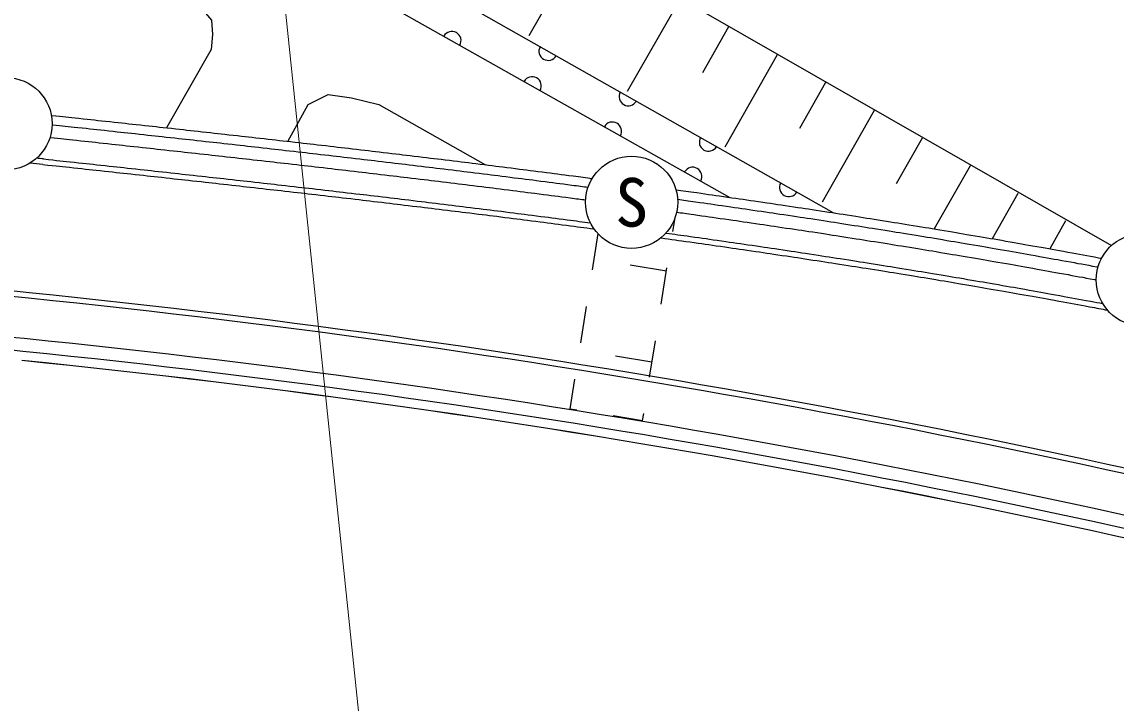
# Model space of a CAD drawing. Units: millimetres, scale not verified. Extents: x -4899410 to 5109540, y -9693800 to 6319957.
# Drawn here: x 410109 to 439798, y 274630 to 293110 of the extents above; entities that cross this region are included whole.
import ezdxf
from ezdxf.enums import TextEntityAlignment as Align

# ---------------------------------------------------------------- set-up
doc = ezdxf.new("R2010")
doc.units = ezdxf.units.MM
doc.header["$LTSCALE"] = 1000
for name, color, linetype, lineweight in [('M-BGD', 7, 'Continuous', 25), ('M-STR-HTXT', 7, 'Continuous', 13), ('M-STR-STR1', 1, 'Continuous', 25), ('M-STR-STRC', 7, 'Continuous', 25)]:
    doc.layers.add(name, color=color, linetype=linetype, lineweight=lineweight)
doc.styles.add('ＭＳ ゴシック', font='')
doc.styles.get('ＭＳ ゴシック').set_extended_font_data('MS Gothic')

msp = doc.modelspace()

# ---------------------------------------------------------------- linework, layer by layer
at = {"layer": 'M-BGD'}
for p, q in [((416502, 296779), (432132, 287930)), ((416186, 295749), (429315, 288349)), ((425307, 295270), (423867, 292734)), ((427965, 293739), (426535, 291220)), ((429285, 292978), (428572, 291723)), ((430605, 292218), (429185, 289715)), ((431917, 291462), (431209, 290215)), ((433229, 290706), (431818, 288221)), ((434532, 289955), (433829, 288717)), ((435835, 289204), (434864, 287494)), ((437130, 288458), (436432, 287228)), ((427770, 287423), (427830, 287797)), ((438425, 287712), (437995, 286954)), ((425735, 287366), (425578, 286379)), ((427598, 286348), (426611, 286506)), ((427454, 285448), (427612, 286436)), ((425420, 285391), (425262, 284404)), ((427138, 283474), (427296, 284461)), ((427203, 283880), (426216, 284037)), ((425104, 283416), (424976, 282615)), ((424976, 282615), (425162, 282586)), ((426150, 282428), (426951, 282300)), ((426951, 282300), (426981, 282486))]:
    msp.add_line(p, q, dxfattribs=at)
for points in [[(432376, 319030), (421474, 299488), (422632, 296812), (439673, 287043)], [(392246, 306349), (415035, 293409), (415252, 293159), (415280, 292764), (415243, 292363), (414031, 290237)], [(417329, 289869), (417872, 290864), (418416, 291136), (419052, 291050), (419794, 290872), (422688, 289233)]]:
    msp.add_lwpolyline(points, dxfattribs=at)
for centre, radius, start, end in [((396667, 204992), 140174, 28.54028, 28.54028), ((105069, -4689325), 5000125, 88.25258, 88.25258), ((105069, -4689325), 4999875, 88.25243, 88.25243), ((189475, -896639), 1201900, 87.05262, 87.05262), ((421774, 292600), 250, 330.5928, 150.5928), ((424387, 292315), 250, 150.4828, 330.4828), ((423952, 291372), 250, 330.5928, 150.5928), ((426563, 291083), 250, 150.4828, 330.4828), ((426130, 290144), 250, 330.5928, 150.5928), ((428739, 289851), 250, 150.4828, 330.4828), ((428309, 288916), 250, 330.5928, 150.5928), ((430915, 288619), 250, 150.4828, 330.4828), ((197558, -1701131), 1997000, 83.88831, 83.99462), ((197558, -1701131), 1996650, 83.88831, 83.99357), ((384255, 27755), 258068, 74.92176, 84.236), ((384263, 27799), 257673, 74.92141, 84.23728), ((384269, 27832), 257391, 74.92115, 84.23821), ((424900, 367349), 101020, 242.38741, 268.30954), ((424900, 367349), 101520, 242.38479, 267.16931), ((424900, 367349), 102220, 242.38115, 267.17281), ((424900, 367349), 102720, 242.37857, 267.14603)]:
    msp.add_arc(centre, radius, start, end, dxfattribs=at)
for points, knots in [([(410914, 290574), (411247, 290538), (411358, 290527), (411658, 290494), (411984, 290459), (412167, 290439), (412494, 290404), (412821, 290369), (413004, 290349), (413330, 290313), (413657, 290278), (413840, 290258), (414167, 290222), (414494, 290186), (414677, 290166), (415004, 290130), (415331, 290094), (415514, 290073), (415841, 290037), (416168, 290000), (416351, 289980), (416678, 289943), (417005, 289906), (417189, 289885), (417516, 289848), (417843, 289810), (418026, 289789), (418354, 289752), (418681, 289714), (418864, 289693), (419192, 289654), (419519, 289616), (419703, 289595), (420030, 289556), (420357, 289517), (420541, 289495), (420868, 289456), (421196, 289416), (421379, 289394), (421707, 289354), (422034, 289314), (422218, 289292), (422545, 289251), (422873, 289210), (423057, 289187), (423384, 289146), (423712, 289105), (423896, 289082), (424223, 289040), (424551, 288998), (424735, 288974), (425062, 288931), (425269, 288904), (425418, 288885), (425582, 288863)], [0, 0, 0, 0, 1, 1, 1, 2, 2, 2, 3, 3, 3, 4, 4, 4, 5, 5, 5, 6, 6, 6, 7, 7, 7, 8, 8, 8, 9, 9, 9, 10, 10, 10, 11, 11, 11, 12, 12, 12, 13, 13, 13, 14, 14, 14, 15, 15, 15, 16, 16, 16, 17, 17, 17, 18, 18, 18, 18]), ([(410930, 290321), (411231, 290289), (411344, 290277), (411631, 290246), (411958, 290211), (412141, 290191), (412467, 290155), (412794, 290120), (412977, 290100), (413303, 290065), (413630, 290029), (413813, 290009), (414140, 289973), (414466, 289938), (414650, 289917), (414976, 289881), (415303, 289845), (415486, 289825), (415813, 289788), (416140, 289752), (416323, 289731), (416650, 289694), (416977, 289657), (417161, 289637), (417488, 289599), (417815, 289562), (417998, 289541), (418325, 289503), (418652, 289466), (418836, 289444), (419163, 289406), (419490, 289368), (419673, 289346), (420000, 289307), (420328, 289269), (420511, 289247), (420838, 289207), (421166, 289168), (421349, 289146), (421677, 289106), (422004, 289066), (422187, 289043), (422515, 289003), (422842, 288962), (423026, 288939), (423353, 288898), (423681, 288857), (423864, 288834), (424191, 288792), (424519, 288750), (424702, 288726), (425030, 288683), (425204, 288661), (425337, 288643), (425472, 288625)], [0, 0, 0, 0, 1, 1, 1, 2, 2, 2, 3, 3, 3, 4, 4, 4, 5, 5, 5, 6, 6, 6, 7, 7, 7, 8, 8, 8, 9, 9, 9, 10, 10, 10, 11, 11, 11, 12, 12, 12, 13, 13, 13, 14, 14, 14, 15, 15, 15, 16, 16, 16, 17, 17, 17, 18, 18, 18, 18]), ([(410872, 289975), (411188, 289941), (411300, 289929), (411594, 289898), (411920, 289863), (412103, 289843), (412429, 289808), (412756, 289772), (412939, 289752), (413265, 289717), (413592, 289681), (413775, 289661), (414102, 289625), (414428, 289590), (414611, 289570), (414938, 289533), (415265, 289497), (415448, 289477), (415774, 289440), (416101, 289404), (416284, 289383), (416611, 289347), (416938, 289310), (417121, 289289), (417448, 289252), (417775, 289214), (417958, 289193), (418285, 289156), (418612, 289118), (418795, 289097), (419122, 289058), (419449, 289020), (419632, 288999), (419959, 288960), (420286, 288921), (420470, 288899), (420797, 288860), (421124, 288821), (421307, 288798), (421634, 288759), (421961, 288719), (422145, 288696), (422472, 288656), (422799, 288615), (422982, 288592), (423309, 288551), (423637, 288510), (423820, 288486), (424147, 288444), (424474, 288403), (424658, 288379), (424985, 288336), (425148, 288315), (425276, 288298), (425404, 288281)], [0, 0, 0, 0, 1, 1, 1, 2, 2, 2, 3, 3, 3, 4, 4, 4, 5, 5, 5, 6, 6, 6, 7, 7, 7, 8, 8, 8, 9, 9, 9, 10, 10, 10, 11, 11, 11, 12, 12, 12, 13, 13, 13, 14, 14, 14, 15, 15, 15, 16, 16, 16, 17, 17, 17, 18, 18, 18, 18]), ([(427860, 288555), (428040, 288530), (428196, 288508), (428419, 288477), (428747, 288430), (428931, 288404), (429258, 288357), (429586, 288310), (429770, 288284), (430098, 288236), (430426, 288188), (430609, 288161), (430937, 288112), (431265, 288062), (431449, 288035), (431776, 287985), (432104, 287935), (432288, 287906), (432615, 287855), (432943, 287804), (433127, 287775), (433454, 287723), (433782, 287671), (433966, 287641), (434293, 287588), (434621, 287534), (434805, 287504), (435132, 287449), (435460, 287395), (435643, 287364), (435971, 287308), (436298, 287252), (436482, 287221), (436809, 287164), (437137, 287107), (437320, 287074), (437648, 287016), (437975, 286958), (438158, 286924), (438485, 286865), (438813, 286805), (438996, 286771), (439323, 286710), (439349, 286705), (439375, 286701), (439399, 286696)], [0, 0, 0, 0, 1, 1, 1, 2, 2, 2, 3, 3, 3, 4, 4, 4, 5, 5, 5, 6, 6, 6, 7, 7, 7, 8, 8, 8, 9, 9, 9, 10, 10, 10, 11, 11, 11, 12, 12, 12, 13, 13, 13, 14, 14, 14, 15, 15, 15, 15]), ([(427904, 288296), (428053, 288276), (428194, 288256), (428384, 288229), (428712, 288183), (428895, 288157), (429223, 288110), (429551, 288063), (429734, 288036), (430062, 287988), (430389, 287940), (430573, 287913), (430900, 287864), (431228, 287815), (431411, 287788), (431739, 287738), (432066, 287688), (432249, 287659), (432577, 287608), (432904, 287557), (433088, 287528), (433415, 287476), (433743, 287424), (433926, 287394), (434253, 287341), (434581, 287288), (434764, 287257), (435091, 287203), (435418, 287148), (435602, 287117), (435929, 287062), (436256, 287006), (436439, 286974), (436766, 286917), (437094, 286860), (437277, 286828), (437604, 286770), (437931, 286711), (438114, 286678), (438441, 286619), (438768, 286559), (438951, 286525), (439277, 286464), (439287, 286463), (439297, 286461), (439306, 286459)], [0, 0, 0, 0, 1, 1, 1, 2, 2, 2, 3, 3, 3, 4, 4, 4, 5, 5, 5, 6, 6, 6, 7, 7, 7, 8, 8, 8, 9, 9, 9, 10, 10, 10, 11, 11, 11, 12, 12, 12, 13, 13, 13, 14, 14, 14, 15, 15, 15, 15]), ([(427871, 287948), (428014, 287928), (428152, 287908), (428336, 287882), (428663, 287836), (428846, 287810), (429173, 287763), (429500, 287717), (429684, 287690), (430011, 287642), (430338, 287594), (430521, 287567), (430848, 287518), (431175, 287469), (431359, 287442), (431686, 287392), (432013, 287342), (432196, 287313), (432523, 287262), (432850, 287211), (433033, 287182), (433360, 287130), (433687, 287078), (433870, 287049), (434197, 286995), (434524, 286942), (434707, 286912), (435034, 286858), (435360, 286803), (435543, 286772), (435870, 286717), (436197, 286661), (436380, 286629), (436706, 286573), (437033, 286516), (437216, 286483), (437542, 286425), (437869, 286367), (438052, 286334), (438378, 286275), (438704, 286215), (438887, 286181), (439213, 286120), (439226, 286118), (439239, 286116), (439252, 286113)], [0, 0, 0, 0, 1, 1, 1, 2, 2, 2, 3, 3, 3, 4, 4, 4, 5, 5, 5, 6, 6, 6, 7, 7, 7, 8, 8, 8, 9, 9, 9, 10, 10, 10, 11, 11, 11, 12, 12, 12, 13, 13, 13, 14, 14, 14, 15, 15, 15, 15])]:
    msp.add_open_spline(points, degree=3, knots=knots, dxfattribs=at)
for points in [[(427852, 288556), (427854, 288556), (427857, 288555), (427860, 288555)], [(427896, 288297), (427898, 288297), (427901, 288297), (427904, 288296)]]:
    msp.add_open_spline(points, degree=3, dxfattribs=at)
at = {"layer": 'M-STR-HTXT'}
msp.add_line((414373, 321171), (419690, 270118), dxfattribs=at)
at = {"layer": 'M-STR-STR1'}
msp.add_arc((384269, 27831), 257391, 74.92115, 84.23821, dxfattribs=at)
for points, knots in [([(410914, 290574), (411247, 290538), (411358, 290527), (411658, 290494), (411984, 290459), (412167, 290439), (412494, 290404), (412821, 290369), (413004, 290349), (413330, 290313), (413657, 290278), (413840, 290258), (414167, 290222), (414494, 290186), (414677, 290166), (415004, 290130), (415331, 290094), (415514, 290073), (415841, 290037), (416168, 290000), (416351, 289980), (416678, 289943), (417005, 289906), (417189, 289885), (417516, 289848), (417843, 289810), (418026, 289789), (418354, 289752), (418681, 289714), (418864, 289693), (419192, 289654), (419519, 289616), (419703, 289595), (420030, 289556), (420357, 289517), (420541, 289495), (420868, 289456), (421196, 289416), (421379, 289394), (421707, 289354), (422034, 289314), (422218, 289292), (422545, 289251), (422873, 289210), (423057, 289187), (423384, 289146), (423712, 289105), (423896, 289082), (424223, 289040), (424551, 288998), (424735, 288974), (425062, 288931), (425269, 288904), (425418, 288885), (425582, 288863)], [0, 0, 0, 0, 1, 1, 1, 2, 2, 2, 3, 3, 3, 4, 4, 4, 5, 5, 5, 6, 6, 6, 7, 7, 7, 8, 8, 8, 9, 9, 9, 10, 10, 10, 11, 11, 11, 12, 12, 12, 13, 13, 13, 14, 14, 14, 15, 15, 15, 16, 16, 16, 17, 17, 17, 18, 18, 18, 18]), ([(427860, 288555), (428040, 288530), (428196, 288508), (428419, 288477), (428747, 288430), (428931, 288404), (429258, 288357), (429586, 288310), (429770, 288284), (430098, 288236), (430426, 288188), (430609, 288161), (430937, 288112), (431265, 288062), (431449, 288035), (431776, 287985), (432104, 287935), (432288, 287906), (432615, 287855), (432943, 287804), (433127, 287775), (433454, 287723), (433782, 287671), (433966, 287641), (434293, 287588), (434621, 287534), (434805, 287504), (435132, 287449), (435460, 287395), (435643, 287364), (435971, 287308), (436298, 287252), (436482, 287221), (436809, 287164), (437137, 287107), (437320, 287074), (437648, 287016), (437975, 286958), (438158, 286924), (438485, 286865), (438813, 286805), (438996, 286771), (439323, 286710), (439349, 286705), (439375, 286701), (439399, 286696)], [0, 0, 0, 0, 1, 1, 1, 2, 2, 2, 3, 3, 3, 4, 4, 4, 5, 5, 5, 6, 6, 6, 7, 7, 7, 8, 8, 8, 9, 9, 9, 10, 10, 10, 11, 11, 11, 12, 12, 12, 13, 13, 13, 14, 14, 14, 15, 15, 15, 15])]:
    msp.add_open_spline(points, degree=3, knots=knots, dxfattribs=at)
msp.add_open_spline([(427852, 288556), (427854, 288556), (427857, 288555), (427860, 288555)], degree=3, dxfattribs=at)
at = {"layer": 'M-STR-STRC'}
for centre in [(409681, 290348), (426652, 288216), (440506, 286111)]:
    msp.add_circle(centre, 1250, dxfattribs=at)
for centre, radius, start, end in [((388138, 206047), 153587, 22.5545, 22.5545), ((132409, -3183198), 3501900, 91.09382, 91.09382), ((105065, -4689325), 5004475, 88.93679, 88.93679), ((105065, -4689325), 5004475, 88.94407, 88.94407), ((105065, -4689325), 5004475, 88.91329, 88.91329), ((105065, -4689325), 5004475, 88.92057, 88.92057), ((132409, -3183198), 3498100, 89.16227, 89.16227), ((132409, -3183198), 3498100, 89.22959, 89.22959), ((132409, -3183198), 3498100, 89.24002, 89.24002), ((132409, -3183198), 3498100, 89.12862, 89.12862), ((132409, -3183198), 3498100, 88.99408, 88.99408), ((132409, -3183198), 3498100, 89.27369, 89.27369), ((132409, -3183198), 3498100, 89.3643, 89.3643), ((132409, -3183198), 3498100, 89.46539, 89.46539), ((132409, -3183198), 3498100, 89.47583, 89.47583), ((132409, -3183198), 3498100, 89.50954, 89.50954), ((132409, -3183198), 3498100, 89.60026, 89.60026), ((132409, -3183198), 3498100, 89.61071, 89.61071), ((132409, -3183198), 3498100, 89.634, 89.634), ((132409, -3183198), 3498100, 89.64445, 89.64445), ((132409, -3183198), 3498100, 89.67819, 89.67819), ((132409, -3183198), 3498100, 89.70148, 89.70148), ((132409, -3183198), 3498100, 89.71194, 89.71194), ((132409, -3183198), 3498100, 89.74569, 89.74569), ((132409, -3183198), 3498100, 89.77945, 89.77945), ((132409, -3183198), 3498100, 89.80275, 89.80275), ((132409, -3183198), 3498100, 89.81321, 89.81321), ((132409, -3183198), 3498100, 89.83652, 89.83652), ((132409, -3183198), 3498100, 89.88076, 89.88076), ((132409, -3183198), 3498100, 89.91454, 89.91454), ((132409, -3183198), 3498100, 89.93786, 89.93786), ((132409, -3183198), 3498100, 89.94833, 89.94833), ((132409, -3183198), 3498100, 90.00546, 90.00546), ((132409, -3183198), 3498100, 90.11737, 90.11737), ((132409, -3183198), 3498100, 90.14071, 90.14071), ((132409, -3183198), 3498100, 90.15119, 90.15119), ((132409, -3183198), 3498100, 90.17454, 90.17454), ((132409, -3183198), 3498100, 90.20837, 90.20837), ((132409, -3183198), 3498100, 90.24222, 90.24222), ((132409, -3183198), 3498100, 90.35427, 90.35427), ((132409, -3183198), 3498100, 90.41146, 90.41146), ((132409, -3183198), 3498100, 90.47917, 90.47917), ((132409, -3183198), 3498100, 90.54695, 90.54695), ((132409, -3183198), 3498100, 90.55748, 90.55748), ((132409, -3183198), 3498100, 90.61482, 90.61482), ((132409, -3183198), 3498100, 90.62535, 90.62535), ((132409, -3183198), 3498100, 90.72733, 90.72733), ((132409, -3183198), 3498100, 90.78484, 90.78484), ((132409, -3183198), 3498100, 90.92124, 90.92124), ((132409, -3183198), 3498100, 90.98956, 90.98956), ((132409, -3183198), 3498100, 91.03437, 91.03437), ((132409, -3183198), 3498100, 91.05797, 91.05797), ((132409, -3183198), 3498100, 91.06859, 91.06859), ((132409, -3183198), 3498100, 91.0922, 91.0922), ((105065, -4689325), 4995525, 89.97928, 89.97928), ((105065, -4689325), 4995525, 89.98659, 89.98659), ((105065, -4689325), 4995525, 89.93959, 89.93959), ((105065, -4689325), 4995525, 89.88529, 89.88529), ((105065, -4689325), 4995525, 89.89259, 89.89259), ((105065, -4689325), 4995525, 89.8691, 89.8691), ((105065, -4689325), 4995525, 89.83829, 89.83829), ((105065, -4689325), 4995525, 89.7443, 89.7443), ((105065, -4689325), 4995525, 89.7208, 89.7208), ((105065, -4689325), 4995525, 89.72811, 89.72811), ((105065, -4689325), 4995525, 89.6973, 89.6973), ((105065, -4689325), 4995525, 89.70461, 89.70461), ((105065, -4689325), 4995525, 89.6738, 89.6738), ((105065, -4689325), 4995525, 89.68111, 89.68111), ((105065, -4689325), 4995525, 89.65761, 89.65761), ((105065, -4689325), 4995525, 89.62681, 89.62681), ((105065, -4689325), 4995525, 89.63411, 89.63411), ((105065, -4689325), 4995525, 89.60331, 89.60331), ((105065, -4689325), 4995525, 89.57981, 89.57981), ((105065, -4689325), 4995525, 89.58712, 89.58712), ((105065, -4689325), 4995525, 89.55631, 89.55631), ((105065, -4689325), 4995525, 89.56362, 89.56362), ((105065, -4689325), 4995525, 89.50932, 89.50932), ((105065, -4689325), 4995525, 89.49312, 89.49312), ((105065, -4689325), 4995525, 89.43882, 89.43882), ((105065, -4689325), 4995525, 89.44613, 89.44613), ((105065, -4689325), 4995525, 89.46963, 89.46963), ((105065, -4689325), 4995525, 89.39183, 89.39183), ((105065, -4689325), 4995525, 89.36833, 89.36833), ((105065, -4689325), 4995525, 89.37563, 89.37563), ((105065, -4689325), 4995525, 89.27433, 89.27433), ((105065, -4689325), 4995525, 89.25814, 89.25814), ((105065, -4689325), 4995525, 89.22734, 89.22734), ((105065, -4689325), 4995525, 89.23464, 89.23464), ((105065, -4689325), 4995525, 89.20384, 89.20384), ((105065, -4689325), 4995525, 89.18034, 89.18034), ((105065, -4689325), 4995525, 89.10985, 89.10985), ((105065, -4689325), 4995525, 89.11715, 89.11715), ((105065, -4689325), 4995525, 89.08635, 89.08635), ((105065, -4689325), 4995525, 89.03935, 89.03935), ((105065, -4689325), 4995525, 89.04666, 89.04666), ((105065, -4689325), 4995525, 88.99236, 88.99236), ((105065, -4689325), 4995525, 88.99966, 88.99966), ((105065, -4689325), 4995525, 88.96886, 88.96886), ((105065, -4689325), 4995525, 88.95266, 88.95266), ((105065, -4689325), 4995525, 88.92186, 88.92186), ((105065, -4689325), 4995525, 88.87486, 88.87486), ((105065, -4689325), 4995525, 88.88217, 88.88217), ((105065, -4689325), 4995525, 88.85867, 88.85867), ((105065, -4689325), 4995525, 88.82787, 88.82787), ((105065, -4689325), 4995525, 88.83517, 88.83517), ((105065, -4689325), 4995525, 88.80437, 88.80437), ((105065, -4689325), 4995525, 88.81167, 88.81167), ((105065, -4689325), 4995525, 88.73387, 88.73387), ((189474, -896639), 1201900, 86.64169, 86.64169), ((189474, -896639), 1201900, 86.67126, 86.67126), ((189474, -896639), 1201900, 86.54669, 86.54669), ((189474, -896639), 1201900, 86.26236, 86.26236), ((189474, -896639), 1201900, 86.29179, 86.29179), ((189474, -896639), 1201900, 86.1972, 86.1972), ((189474, -896639), 1201900, 86.07337, 86.07337), ((189474, -896639), 1201900, 86.00837, 86.00837), ((189474, -896639), 1201900, 85.91412, 85.91412), ((189474, -896639), 1201900, 85.81998, 85.81998), ((189474, -896639), 1201900, 85.69673, 85.69673), ((189474, -896639), 1201900, 85.72595, 85.72595), ((189474, -896639), 1201900, 85.60284, 85.60284), ((189474, -896639), 1201900, 85.63204, 85.63204), ((189474, -896639), 1201900, 85.50907, 85.50907), ((189474, -896639), 1201900, 85.22839, 85.22839), ((189474, -896639), 1201900, 85.25746, 85.25746), ((189474, -896639), 1201900, 85.16408, 85.16408), ((189474, -896639), 1201900, 85.07081, 85.07081), ((189474, -896639), 1201900, 84.85566, 84.85566), ((189474, -896639), 1201900, 84.76275, 84.76275), ((189474, -896639), 1201900, 84.79165, 84.79165), ((189474, -896639), 1201900, 84.57723, 84.57723), ((189474, -896639), 1201900, 84.51343, 84.51343), ((189475, -896639), 1201900, 88.66414, 88.66414), ((189475, -896639), 1201900, 88.69449, 88.69449), ((189475, -896639), 1201900, 88.59692, 88.59692), ((189475, -896639), 1201900, 88.46922, 88.46922), ((189475, -896639), 1201900, 88.37194, 88.37194), ((189475, -896639), 1201900, 88.27479, 88.27479), ((189475, -896639), 1201900, 88.30498, 88.30498), ((189475, -896639), 1201900, 88.20792, 88.20792), ((189475, -896639), 1201900, 88.08086, 88.08086), ((189475, -896639), 1201900, 88.11098, 88.11098), ((189475, -896639), 1201900, 87.88743, 87.88743), ((189475, -896639), 1201900, 87.79089, 87.79089), ((189475, -896639), 1201900, 87.82089, 87.82089), ((189475, -896639), 1201900, 87.72444, 87.72444), ((189475, -896639), 1201900, 87.62811, 87.62811), ((189475, -896639), 1201900, 87.31001, 87.31001), ((189475, -896639), 1201900, 87.33983, 87.33983), ((189475, -896639), 1201900, 87.2142, 87.2142), ((189475, -896639), 1201900, 87.24398, 87.24398), ((189475, -896639), 1201900, 87.1185, 87.1185), ((189475, -896639), 1201900, 86.92745, 86.92745), ((189475, -896639), 1201900, 86.95712, 86.95712), ((189475, -896639), 1201900, 86.76646, 86.76646), ((197558, -1701131), 2001750, 83.88831, 83.89836), ((197558, -1701131), 2001900, 83.88831, 83.89366), ((197558, -1701131), 1998100, 83.88831, 84.48527), ((197558, -1701131), 1998250, 83.88831, 84.48544), ((384225, 27595), 259330, 74.92303, 84.23141), ((384225, 27595), 259480, 74.92303, 84.23141)]:
    msp.add_arc(centre, radius, start, end, dxfattribs=at)
for points, knots in [([(410678, 289242), (411085, 289198), (411187, 289187), (411514, 289152), (411840, 289117), (412023, 289097), (412349, 289062), (412675, 289027), (412858, 289007), (413184, 288971), (413511, 288936), (413693, 288916), (414020, 288880), (414346, 288844), (414529, 288824), (414855, 288788), (415182, 288752), (415365, 288732), (415691, 288695), (416018, 288659), (416201, 288638), (416527, 288601), (416854, 288564), (417036, 288544), (417363, 288507), (417689, 288469), (417872, 288448), (418199, 288411), (418525, 288373), (418708, 288352), (419035, 288314), (419362, 288275), (419544, 288254), (419871, 288215), (420198, 288176), (420381, 288155), (420707, 288115), (421034, 288076), (421217, 288054), (421543, 288014), (421870, 287974), (422053, 287952), (422379, 287911), (422706, 287871), (422889, 287848), (423216, 287807), (423542, 287766), (423725, 287742), (424052, 287701), (424378, 287659), (424561, 287635), (424888, 287592), (425182, 287554), (425359, 287531), (425630, 287495)], [0, 0, 0, 0, 1, 1, 1, 2, 2, 2, 3, 3, 3, 4, 4, 4, 5, 5, 5, 6, 6, 6, 7, 7, 7, 8, 8, 8, 9, 9, 9, 10, 10, 10, 11, 11, 11, 12, 12, 12, 13, 13, 13, 14, 14, 14, 15, 15, 15, 16, 16, 16, 17, 17, 17, 18, 18, 18, 18]), ([(410694, 289391), (411102, 289347), (411203, 289336), (411530, 289301), (411856, 289266), (412039, 289246), (412365, 289211), (412691, 289176), (412874, 289156), (413200, 289120), (413527, 289085), (413710, 289065), (414036, 289029), (414363, 288993), (414545, 288973), (414872, 288937), (415198, 288901), (415381, 288881), (415708, 288844), (416034, 288808), (416217, 288787), (416544, 288750), (416870, 288714), (417053, 288693), (417380, 288656), (417707, 288618), (417890, 288597), (418216, 288560), (418543, 288522), (418726, 288501), (419052, 288463), (419379, 288424), (419562, 288403), (419889, 288364), (420215, 288325), (420398, 288304), (420725, 288264), (421052, 288225), (421235, 288203), (421561, 288163), (421888, 288123), (422071, 288101), (422398, 288060), (422725, 288020), (422908, 287997), (423234, 287956), (423561, 287914), (423744, 287891), (424071, 287849), (424397, 287807), (424580, 287784), (424907, 287741), (425155, 287709), (425321, 287687), (425529, 287660)], [0, 0, 0, 0, 1, 1, 1, 2, 2, 2, 3, 3, 3, 4, 4, 4, 5, 5, 5, 6, 6, 6, 7, 7, 7, 8, 8, 8, 9, 9, 9, 10, 10, 10, 11, 11, 11, 12, 12, 12, 13, 13, 13, 14, 14, 14, 15, 15, 15, 16, 16, 16, 17, 17, 17, 18, 18, 18, 18]), ([(427443, 287250), (427741, 287209), (427921, 287183), (428231, 287140), (428558, 287094), (428740, 287068), (429067, 287021), (429393, 286974), (429576, 286948), (429902, 286900), (430228, 286852), (430411, 286825), (430737, 286776), (431064, 286728), (431246, 286700), (431572, 286650), (431899, 286600), (432081, 286572), (432407, 286521), (432733, 286470), (432916, 286442), (433242, 286390), (433568, 286338), (433750, 286308), (434076, 286255), (434402, 286202), (434585, 286172), (434910, 286118), (435236, 286063), (435419, 286033), (435744, 285977), (436070, 285922), (436252, 285890), (436578, 285834), (436903, 285777), (437085, 285745), (437411, 285687), (437736, 285629), (437918, 285596), (438243, 285537), (438568, 285477), (438751, 285444), (439075, 285383), (439267, 285347), (439409, 285321), (439560, 285292)], [0, 0, 0, 0, 1, 1, 1, 2, 2, 2, 3, 3, 3, 4, 4, 4, 5, 5, 5, 6, 6, 6, 7, 7, 7, 8, 8, 8, 9, 9, 9, 10, 10, 10, 11, 11, 11, 12, 12, 12, 13, 13, 13, 14, 14, 14, 15, 15, 15, 15]), ([(427588, 287381), (427817, 287349), (427988, 287326), (428252, 287288), (428579, 287242), (428762, 287216), (429088, 287170), (429415, 287123), (429597, 287096), (429924, 287048), (430250, 287001), (430433, 286974), (430760, 286925), (431086, 286876), (431269, 286848), (431595, 286798), (431921, 286749), (432104, 286720), (432430, 286670), (432757, 286619), (432939, 286590), (433266, 286538), (433592, 286486), (433774, 286456), (434100, 286403), (434426, 286350), (434609, 286320), (434935, 286266), (435261, 286211), (435444, 286181), (435769, 286125), (436095, 286070), (436278, 286038), (436603, 285981), (436929, 285925), (437111, 285893), (437437, 285835), (437762, 285776), (437945, 285744), (438270, 285684), (438596, 285625), (438778, 285591), (439103, 285531), (439227, 285508), (439330, 285488), (439427, 285470)], [0, 0, 0, 0, 1, 1, 1, 2, 2, 2, 3, 3, 3, 4, 4, 4, 5, 5, 5, 6, 6, 6, 7, 7, 7, 8, 8, 8, 9, 9, 9, 10, 10, 10, 11, 11, 11, 12, 12, 12, 13, 13, 13, 14, 14, 14, 15, 15, 15, 15])]:
    msp.add_open_spline(points, degree=3, knots=knots, dxfattribs=at)
for points in [[(427580, 287382), (427583, 287382), (427586, 287381), (427588, 287381)], [(439427, 285470), (439430, 285469), (439433, 285469), (439435, 285468)]]:
    msp.add_open_spline(points, degree=3, dxfattribs=at)

# ---------------------------------------------------------------- texts
at = {"layer": 'M-STR-STRC', "style": 'ＭＳ ゴシック'}
msp.add_text('S', height=1320, dxfattribs=at).set_placement((426652, 288216), align=Align.MIDDLE_CENTER)

doc.saveas('drawing.dxf')
